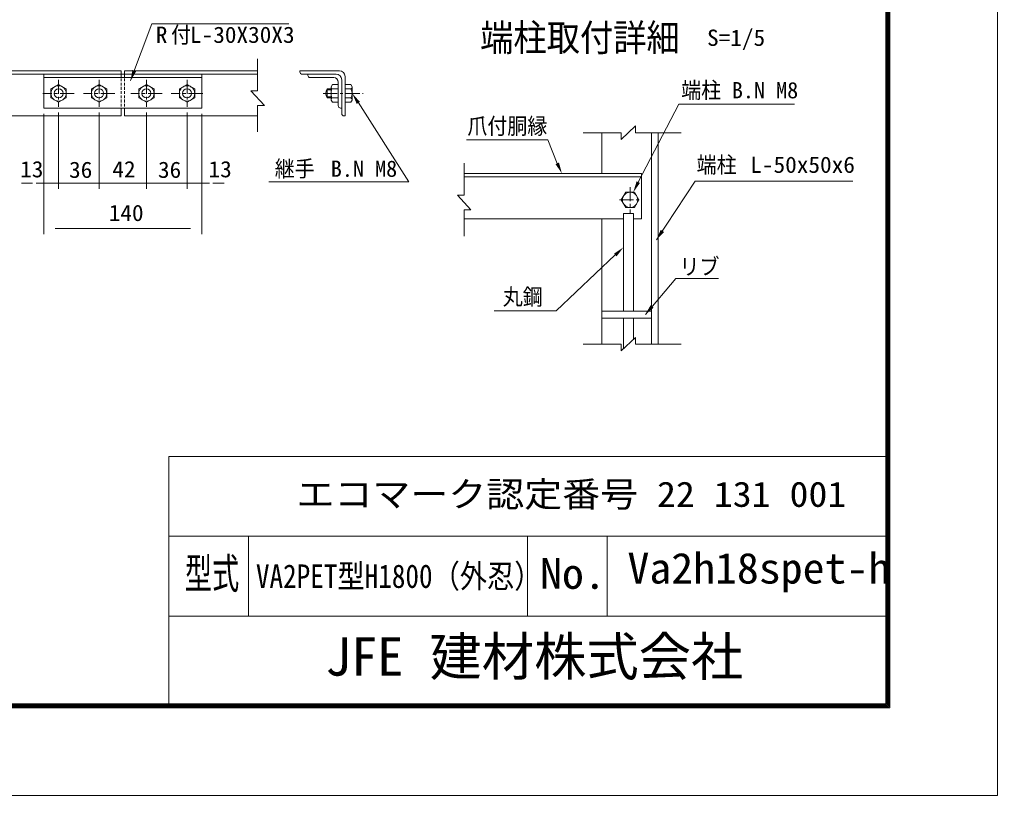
# Model space of a CAD drawing. Units: millimetres, scale not verified, with parts at other scales. Extents: x -4455 to 4455, y -3150 to 3150.
# Drawn here: x 1852 to 4455, y -3150 to -1086 of the extents above; entities that cross this region are included whole.
import ezdxf
from ezdxf.enums import TextEntityAlignment as Align

# ---------------------------------------------------------------- set-up
doc = ezdxf.new("R2010")
doc.units = ezdxf.units.MM
doc.header["$LTSCALE"] = 30
doc.linetypes.add('USER1', pattern=[2, 1.25, -0.25, 0.25, -0.25])
doc.linetypes.add('USER2', pattern=[0.375, 0.25, -0.125])
doc.layers.add('0-4_7詳細', color=7, linetype='Continuous', lineweight=18)
doc.layers.add('0-D_D-TTL', color=7, linetype='Continuous', lineweight=9)
doc.layers.add('0-E_D-TTL-TXT', color=7, linetype='Continuous')
doc.styles.add('ＭＳ ゴシック', font='')
doc.styles.get('ＭＳ ゴシック').set_extended_font_data('MS Gothic')

msp = doc.modelspace()

# ---------------------------------------------------------------- linework, layer by layer
at = {"layer": '0-4_7詳細', "color": 4}
for p, q in [((2485.42, -1275.75), (2485.42, -1190.17)), ((2467.42, -1275.75), (2503.42, -1314.52)), ((2485.42, -1275.75), (2467.42, -1275.75)), ((2485.42, -1314.52), (2485.42, -1384.72)), ((2485.42, -1314.52), (2503.42, -1314.52)), ((3452.92, -1404.74), (3491.69, -1368.74)), ((3491.69, -1386.74), (3491.69, -1368.74)), ((3452.92, -1386.74), (3352.47, -1386.74)), ((3452.92, -1386.74), (3452.92, -1404.74)), ((3491.69, -1386.74), (3612.74, -1386.74)), ((3035.32, -1553.05), (3035.32, -1467.47)), ((3017.32, -1553.05), (3053.32, -1591.82)), ((3035.32, -1553.05), (3017.32, -1553.05)), ((3035.32, -1591.82), (3035.32, -1662.01)), ((3035.32, -1591.82), (3053.32, -1591.82)), ((3452.92, -1949.34), (3352.47, -1949.34)), ((3452.92, -1967.34), (3491.69, -1931.34)), ((3452.92, -1949.34), (3452.92, -1967.34)), ((3491.69, -1949.34), (3491.69, -1931.34)), ((3491.69, -1949.34), (3612.74, -1949.34))]:
    msp.add_line(p, q, dxfattribs=at)
at = {"layer": '0-4_7詳細', "lineweight": 9}
for p, q in [((2122.28, -1222.09), (1769.15, -1222.09)), ((2122.28, -1231.09), (2122.28, -1222.09)), ((2485.42, -1222.09), (2130.68, -1222.09)), ((2130.68, -1231.09), (2130.68, -1222.09)), ((2703.22, -1222.09), (2598.22, -1222.09)), ((2598.22, -1222.09), (2598.22, -1225.09)), ((2485.42, -1231.09), (1769.15, -1231.09)), ((1916.48, -1231.09), (1916.48, -1321.09)), ((2336.48, -1240.09), (1916.48, -1240.09)), ((2336.48, -1231.09), (2336.48, -1321.09)), ((2694.22, -1231.09), (2604.22, -1231.09)), ((2619.22, -1231.09), (2694.22, -1231.09)), ((2619.22, -1231.09), (2619.22, -1234.09)), ((2625.22, -1240.09), (2688.22, -1240.09)), ((2709.22, -1336.09), (2709.22, -1246.09)), ((2718.22, -1342.09), (2718.22, -1237.09)), ((2670.36, -1294.09), (2670.36, -1270.09)), ((2681.02, -1270.09), (2670.36, -1270.09)), ((2681.02, -1299.85), (2681.02, -1264.33)), ((2683.08, -1270.09), (2700.22, -1270.09)), ((2700.22, -1252.09), (2700.22, -1315.09)), ((2700.22, -1305.61), (2700.22, -1258.57)), ((2734.02, -1258.57), (2718.22, -1258.57)), ((2718.22, -1258.57), (2718.22, -1305.61)), ((2734.02, -1270.09), (2718.22, -1270.09)), ((2737.42, -1264.45), (2734.02, -1258.57)), ((2681.02, -1294.09), (2670.36, -1294.09)), ((2681.02, -1299.85), (2684.34, -1305.61)), ((2683.08, -1294.09), (2700.22, -1294.09)), ((2734.02, -1294.09), (2718.22, -1294.09)), ((2336.48, -1321.09), (1916.48, -1321.09)), ((2122.28, -1342.09), (2122.28, -1321.09)), ((2130.68, -1342.09), (2130.68, -1321.09)), ((2684.34, -1305.61), (2700.22, -1305.61)), ((2734.02, -1305.61), (2718.22, -1305.61)), ((2122.28, -1342.09), (1769.15, -1342.09)), ((2485.42, -1342.09), (2130.68, -1342.09)), ((2718.22, -1342.09), (2715.22, -1342.09)), ((3402.24, -1495.48), (3402.24, -1386.74)), ((3534.24, -1949.34), (3534.24, -1386.74)), ((3552.24, -1949.34), (3552.24, -1386.74)), ((3035.32, -1495.48), (3507.24, -1495.48)), ((3035.32, -1504.48), (3507.24, -1504.48)), ((3507.24, -1495.48), (3402.24, -1495.48)), ((3424.74, -1495.48), (3425.04, -1495.48)), ((3507.24, -1615.48), (3507.24, -1495.48)), ((3459.56, -1861.97), (3459.56, -1601.55)), ((3459.56, -1601.55), (3486.56, -1601.55)), ((3486.56, -1861.97), (3486.56, -1601.55)), ((3035.32, -1615.48), (3459.56, -1615.48)), ((3402.24, -1949.34), (3402.24, -1615.48)), ((3486.56, -1615.48), (3507.24, -1615.48)), ((3534.24, -1861.97), (3402.24, -1861.97)), ((3534.24, -1879.97), (3402.24, -1879.97)), ((3459.56, -1961.18), (3459.56, -1879.97)), ((3486.56, -1936.11), (3486.56, -1879.97))]:
    msp.add_line(p, q, dxfattribs=at)
at = {"layer": '0-4_7詳細', "color": 1, "linetype": 'USER1'}
for p, q in [((1955.48, -1246.15), (1955.48, -1317.9)), ((2063.48, -1246.15), (2063.48, -1317.9)), ((2189.48, -1246.15), (2189.48, -1317.9)), ((2297.48, -1246.15), (2297.48, -1317.9)), ((1997.17, -1282.09), (1913.57, -1282.09)), ((2105.17, -1282.09), (2021.57, -1282.09)), ((2231.17, -1282.09), (2147.57, -1282.09)), ((2339.17, -1282.09), (2255.57, -1282.09)), ((2659.96, -1282.09), (2766, -1282.09)), ((3477.24, -1531.3), (3477.24, -1600.69)), ((3448.68, -1565.49), (3505.8, -1565.49))]:
    msp.add_line(p, q, dxfattribs=at)
at = {"layer": '0-4_7詳細', "color": 3, "linetype": 'USER2'}
for p, q in [((2122.28, -1231.09), (2122.28, -1321.09)), ((2130.68, -1231.09), (2130.68, -1321.09))]:
    msp.add_line(p, q, dxfattribs=at)
at = {"layer": '0-4_7詳細', "color": 1}
for p, q in [((2681.02, -1272.49), (2669.14, -1272.49)), ((2681.02, -1291.69), (2669.14, -1291.69)), ((2753.5, -1305.58), (2888, -1517.38)), ((3498.89, -1518.2), (3606.44, -1310.4)), ((3606.44, -1310.4), (3914.93, -1310.4)), ((1916.48, -1336.09), (1916.48, -1656.41)), ((1916.48, -1336.09), (1916.48, -1536.41)), ((1955.48, -1332.9), (1955.48, -1536.41)), ((1955.48, -1332.9), (1955.48, -1536.41)), ((2063.48, -1332.9), (2063.48, -1536.41)), ((2063.48, -1332.9), (2063.48, -1536.41)), ((2189.48, -1332.9), (2189.48, -1536.41)), ((2189.48, -1332.9), (2189.48, -1536.41)), ((2297.48, -1332.9), (2297.48, -1536.41)), ((2297.48, -1332.9), (2297.48, -1536.41)), ((2336.48, -1336.09), (2336.48, -1656.41)), ((2336.48, -1336.09), (2336.48, -1536.41)), ((3041.16, -1405.7), (3258.1, -1405.7)), ((3283.16, -1468.21), (3258.1, -1405.7)), ((1886.48, -1521.41), (1856.48, -1521.41)), ((1925.48, -1521.41), (1895.48, -1521.41)), ((1955.48, -1521.41), (1916.48, -1521.41)), ((2063.48, -1521.41), (1955.48, -1521.41)), ((1985.48, -1521.41), (2015.48, -1521.41)), ((2033.48, -1521.41), (2003.48, -1521.41)), ((2063.48, -1521.41), (2189.48, -1521.41)), ((2093.48, -1521.41), (2123.48, -1521.41)), ((2159.48, -1521.41), (2129.48, -1521.41)), ((2189.48, -1521.41), (2297.48, -1521.41)), ((2219.48, -1521.41), (2249.48, -1521.41)), ((2267.48, -1521.41), (2237.48, -1521.41)), ((2297.48, -1521.41), (2336.48, -1521.41)), ((2327.48, -1521.41), (2357.48, -1521.41)), ((2366.48, -1521.41), (2396.48, -1521.41)), ((2515.45, -1517.38), (2888, -1517.38)), ((1946.48, -1641.41), (2306.48, -1641.41)), ((3437.69, -1712.09), (3279.99, -1860.28)), ((3115.26, -1860.28), (3279.99, -1860.28))]:
    msp.add_line(p, q, dxfattribs=at)
at = {"layer": '0-4_7詳細', "lineweight": 9}
for points in [[(2568.11, -1097.08), (2203.51, -1097.08), (2147.31, -1247.92)], [(2709.22, -1246.09), (2709.22, -1321.09), (2706.22, -1321.09)], [(2681.02, -1264.33), (2684.34, -1258.57), (2700.22, -1258.57)], [(2737.42, -1264.45), (2737.42, -1299.73), (2734.02, -1305.61)]]:
    msp.add_lwpolyline(points, dxfattribs=at)
for points in [[(1955.48, -1258.57), (1935.11, -1270.33), (1935.11, -1293.85), (1955.48, -1305.61), (1975.85, -1293.85), (1975.85, -1270.33)], [(2063.48, -1258.57), (2043.11, -1270.33), (2043.11, -1293.85), (2063.48, -1305.61), (2083.85, -1293.85), (2083.85, -1270.33)], [(2189.48, -1258.57), (2169.11, -1270.33), (2169.11, -1293.85), (2189.48, -1305.61), (2209.85, -1293.85), (2209.85, -1270.33)], [(2297.48, -1258.57), (2277.11, -1270.33), (2277.11, -1293.85), (2297.48, -1305.61), (2317.85, -1293.85), (2317.85, -1270.33)]]:
    msp.add_lwpolyline(points, close=True, dxfattribs=at)
at = {"layer": '0-4_7詳細', "color": 1}
for points in [[(4069.98, -1515.54), (3650.51, -1515.54), (3547.6, -1671.37)], [(3712.31, -1774.86), (3598.47, -1774.86), (3517.77, -1870.29)]]:
    msp.add_lwpolyline(points, dxfattribs=at)
at = {"layer": '0-4_7詳細', "color": 3}
msp.add_lwpolyline([(3500.76, -1565.49), (3489, -1545.12), (3465.48, -1545.12), (3453.72, -1565.49), (3465.48, -1585.86), (3489, -1585.86)], close=True, dxfattribs=at)
at = {"layer": '0-4_7詳細', "lineweight": 9}
for centre, radius in [((1955.48, -1282.09), 20.4), ((1955.48, -1282.09), 12), ((2063.48, -1282.09), 20.4), ((2063.48, -1282.09), 12), ((2189.48, -1282.09), 20.4), ((2189.48, -1282.09), 12), ((2297.48, -1282.09), 20.4), ((2297.48, -1282.09), 12)]:
    msp.add_circle(centre, radius, dxfattribs=at)
at = {"layer": '0-4_7詳細', "color": 3}
msp.add_circle((3477.24, -1565.49), 20.4, dxfattribs=at)
at = {"layer": '0-4_7詳細', "lineweight": 9}
for centre, radius, start, end in [((2703.22, -1237.09), 15, 0, 90), ((2604.22, -1225.09), 6, 180, 270), ((2625.22, -1234.09), 6, 180, 270), ((2688.22, -1252.09), 12, 0, 90), ((2694.22, -1246.09), 15, 0, 90), ((2694.22, -1246.09), 15, 0, 90), ((2691.14, -1282.09), 24, 150, 210), ((2690.1, -1264.33), 9.09, 180, 219.3382), ((2717.02, -1282.09), 36, 160.52878, 199.47122), ((2731.54, -1264.76), 5.88, 294.94299, 2.968), ((2714.51, -1282.09), 22.91, 328.40741, 31.59259), ((2690.1, -1299.85), 9.09, 140.6618, 180), ((2731.54, -1299.43), 5.88, 357.032, 65.05701), ((2706.22, -1315.09), 6, 180, 270), ((2715.22, -1336.09), 6, 180, 270)]:
    msp.add_arc(centre, radius, start, end, dxfattribs=at)
at = {"layer": '0-4_7詳細'}
msp.add_solid([(2146.62, -1249.79), (2152.21, -1219.86), (2161.97, -1223.5)], dxfattribs=at)
at = {"layer": '0-4_7詳細', "color": 1}
for points in [[(2749.28, -1310.1), (2737.42, -1282.09), (2757.72, -1304.74)], [(3287.7, -1466.13), (3295.66, -1495.48), (3278.61, -1470.3)], [(3503.38, -1520.41), (3485.65, -1545.12), (3494.41, -1515.99)], [(3546.5, -1673.04), (3558.68, -1645.14), (3567.38, -1650.88)], [(3434.27, -1708.44), (3459.56, -1691.54), (3441.12, -1715.73)], [(3516.48, -1871.82), (3531.88, -1845.54), (3539.83, -1852.27)]]:
    msp.add_solid(points, dxfattribs=at)
at = {"layer": '0-D_D-TTL'}
for p, q in [((2248.93, -2248.4), (2248.93, -2906.02)), ((2248.93, -2248.4), (4158.15, -2248.4)), ((2248.93, -2460.53), (4158.15, -2460.53)), ((2461.06, -2460.53), (2461.06, -2672.67)), ((3203.54, -2460.53), (3203.54, -2672.67)), ((3415.67, -2460.53), (3415.67, -2672.67)), ((2248.93, -2672.67), (4158.15, -2672.67))]:
    msp.add_line(p, q, dxfattribs=at)
at = {"layer": '0-D_D-TTL', "color": 2, "lineweight": 18}
msp.add_lwpolyline([(-4454.56, 3150.45), (4455.14, 3150.45), (4455.14, -3149.97), (-4454.56, -3149.97)], close=True, dxfattribs=at)
at = {"layer": '0-D_D-TTL'}
for points in [[(-4168.18, 2917.11), (4168.75, 2917.11), (4168.75, -2916.62), (-4168.18, -2916.62)], [(-4165.53, 2914.45), (4166.1, 2914.45), (4166.1, -2913.97), (-4165.53, -2913.97)], [(-4162.87, 2911.8), (4163.45, 2911.8), (4163.45, -2911.32), (-4162.87, -2911.32)], [(-4160.22, 2909.15), (4160.8, 2909.15), (4160.8, -2908.67), (-4160.22, -2908.67)], [(-4157.57, 2906.5), (4158.15, 2906.5), (4158.15, -2906.02), (-4157.57, -2906.02)]]:
    msp.add_lwpolyline(points, close=True, dxfattribs=at)

# ---------------------------------------------------------------- texts
at = {"layer": '0-4_7詳細', "style": 'ＭＳ ゴシック', "width": 0.9}
msp.add_text('端柱取付詳細', height=72.14, dxfattribs=at).set_placement((3077.87, -1191.56), align=Align.BOTTOM_LEFT)
at = {"layer": '0-4_7詳細', "color": 3, "style": 'ＭＳ ゴシック'}
for s, width, p in [('R', 1.05, (2214.25, -1160.77)), ('付', 0.9, (2254.99, -1160.77)), ('L-30X30X3', 1.05, (2305.32, -1160.77)), ('S=1/5', 1.05, (3681.96, -1168.76)), ('端柱', 0.9, (3613.11, -1308.23)), ('爪付胴縁', 0.9, (3043.88, -1403.52)), ('継手', 0.9, (2530.97, -1517.04)), ('端柱', 0.9, (3654.29, -1506.57)), ('L-50x50x6', 1.05, (3797.11, -1506.57)), ('13', 1.05, (1853.22, -1518.44)), ('36', 1.05, (1983.4, -1519.91)), ('42', 1.05, (2098.66, -1518.44)), ('36', 1.05, (2220.06, -1519.91)), ('13', 1.05, (2354.73, -1518.44)), ('140', 1.05, (2088.98, -1634.73)), ('リブ', 0.9, (3608.61, -1777.59)), ('丸鋼', 0.9, (3138.09, -1858.1))]:
    msp.add_text(s, height=43.33, dxfattribs=dict(at, width=width)).set_placement(p, align=Align.BOTTOM_LEFT)
for p in [(3747.92, -1308.23), (2680.17, -1517.04)]:
    msp.add_text('B.N M8', height=43.33, dxfattribs=at).set_placement(p, align=Align.BOTTOM_LEFT)
at = {"layer": '0-E_D-TTL-TXT', "style": 'ＭＳ ゴシック'}
for s, height, width, p in [('エコマーク認定番号 22 131 001', 67.35, 1.1, (2588.93, -2402.42)), ('型式', 81.64, 0.65, (2291.64, -2624.73)), ('VA2PET型H1800（外忍）', 62.54, 0.85, (2480.92, -2616.59)), ('No.', 81.6, 1.05, (3237.48, -2624.73)), ('Va2h18spet-h', 81.6, 1.05, (3470.12, -2610.59))]:
    msp.add_text(s, height=height, dxfattribs=dict(at, width=width)).set_placement(p, align=Align.BOTTOM_LEFT)
msp.add_text('JFE 建材株式会社', height=102.1, dxfattribs=at).set_placement((2665.12, -2862), align=Align.BOTTOM_LEFT)

doc.saveas('drawing.dxf')
